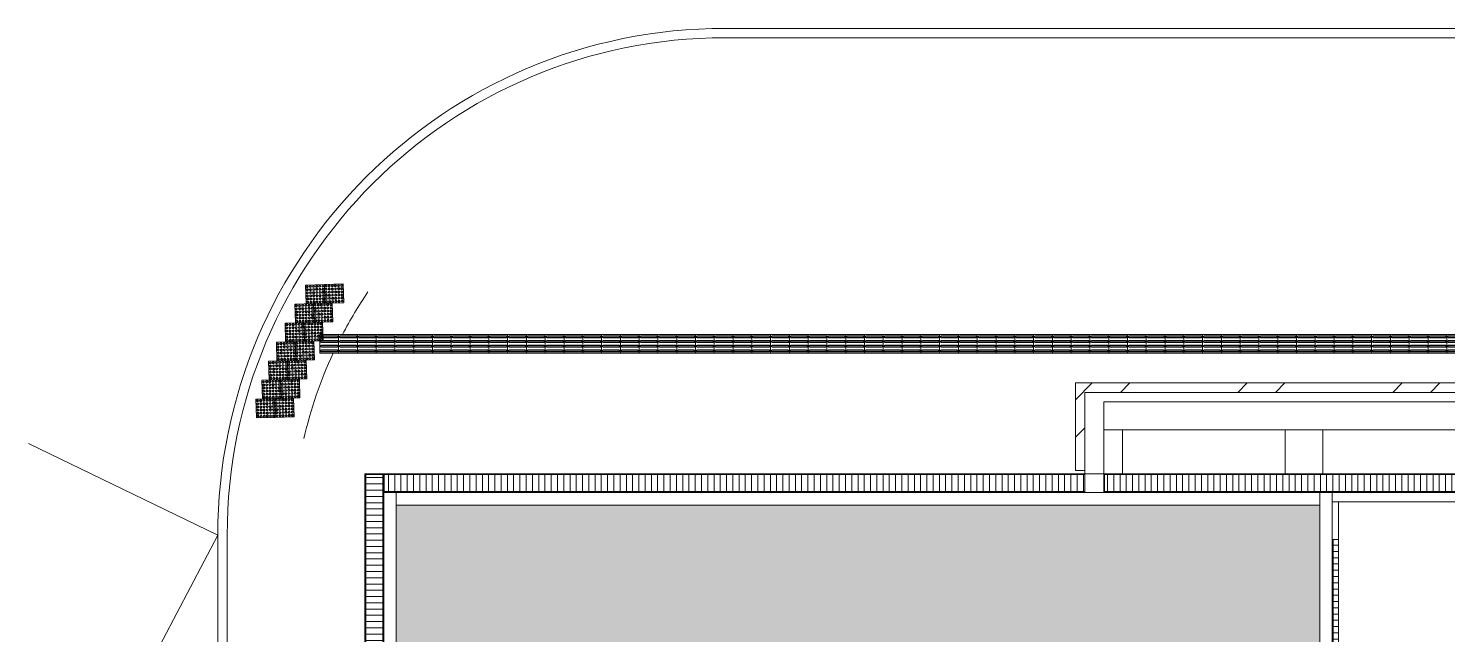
# Model space of a CAD drawing. Header units: millimetres. Extents: x -57519 to 497916, y -349472 to 446842.
# Drawn here: x 431770 to 454438, y 49886 to 59575 of the extents above; entities that cross this region are included whole.
import ezdxf

# ---------------------------------------------------------------- set-up
doc = ezdxf.new("R2010")
doc.units = ezdxf.units.MM
for name, color, linetype, lineweight in [('A-CLNG', 13, 'Continuous', 5), ('A-CLNG-PATT', 13, 'Continuous', 5), ('A-FLOR', 192, 'Continuous', 5), ('A-FLOR-PATT', 8, 'Continuous', 5), ('A-GENM', 13, 'Continuous', 5), ('A-WALL', 113, 'Continuous', 20), ('Q-CASE', 31, 'Continuous', 5)]:
    doc.layers.add(name, color=color, linetype=linetype, lineweight=lineweight)
pattern_1 = [(270, (399805.45, 609.6), (100, 6e-15), [])]

# ---------------------------------------------------------------- blocks, each defined once
blk = doc.blocks.new('DLN-Surface Channel-S1 - 300x150 _WD_-10461004-1_F SINGLE OCCUPANCY DIAGRAM')
at = {"layer": 'Q-CASE'}
h = blk.add_hatch(dxfattribs=at)
h.set_pattern_fill('FP_839', color=256, style=0, pattern_type=2)
h.set_pattern_definition(pattern_1)
h.paths.add_polyline_path([(20414, -135), (20414, 135), (-20414, 135), (-20414, -135), (19531, -135)], flags=0)
for p, q in [((-20424, -150), (-20424, 150)), ((-20414, 150), (-20424, 150)), ((-20414, 150), (-20414, -150)), ((-20414, 140), (-20414, 150)), ((-20414, 150), (20414, 150)), ((-20414, 140), (20414, 140)), ((-20414, -135), (-20414, 135)), ((20414, 135), (-20414, 135)), ((-20414, -135), (20414, -135)), ((-20414, -150), (-20414, -140)), ((20414, -140), (-20414, -140)), ((-16775, -150), (-6425, -150))]:
    blk.add_line(p, q, dxfattribs=at)
blk = doc.blocks.new('DLN-Surface Channel-L1 - 300x200 _WD_-13064000-1_F SINGLE OCCUPANCY DIAGRAM')
at = {"layer": 'Q-CASE'}
h = blk.add_hatch(dxfattribs=at)
h.set_pattern_fill('FP_841', color=256, style=0, pattern_type=2)
h.set_pattern_definition([(270, (399820.45, 0), (-100, -6e-15), [])])
h.paths.add_polyline_path([(-9005, 15), (-3950, 15), (-3950, 285), (-15140, 285), (-15140, 15), (-12945, 15)], flags=0)
h = blk.add_hatch(dxfattribs=at)
h.set_pattern_fill('FP_842', color=256, style=0, pattern_type=2)
h.set_pattern_definition([(0, (399805.45, -85), (0, -100), [])])
h.paths.add_polyline_path([(100, -6445), (100, -3300), (15, -3300), (15, -6445)], flags=0)
h.paths.add_polyline_path([(100, -2700), (100, -750), (15, -750), (15, -2700)], flags=0)
for p, q in [((-15150, 0), (-15150, 300)), ((-15140, 300), (-15150, 300)), ((-15140, 300), (-15140, 0)), ((-15140, 290), (-15140, 300)), ((-15140, 300), (-3950, 300)), ((-15140, 290), (-3950, 290)), ((-3950, 285), (-15140, 285)), ((-15140, 285), (-15140, 15)), ((-15140, 15), (-3950, 15)), ((-15140, 0), (-15140, 10)), ((-15140, 10), (-3950, 10)), ((10, -2700), (10, -750)), ((15, -750), (15, -2700)), ((10, -6445), (10, -3300)), ((15, -3300), (15, -6445)), ((0, -6445), (100, -6445)), ((10, -6445), (0, -6445)), ((300, -6455), (0, -6455)), ((15, -6445), (100, -6445))]:
    blk.add_line(p, q, dxfattribs=at)
blk = doc.blocks.new('DLN-Surface Channel-S1 - 300x150 _WD_-16397748-1_F SINGLE OCCUPANCY DIAGRAM')
at = {"layer": 'Q-CASE'}
h = blk.add_hatch(dxfattribs=at)
h.set_pattern_fill('FP_839', color=256, style=0, pattern_type=2)
h.set_pattern_definition(pattern_1)
h.paths.add_polyline_path([(23440, 135), (23302, 135), (23302, 120), (21300, 120), (21300, -135), (23440, -135), (23440, 120)], flags=0)
h.paths.add_polyline_path([(-5100, -135), (-5100, 135), (-8426, 135), (-8425, -19), (-8411, -32), (-8402, -54), (-8405, -77), (-8423, -100), (-8425, -108), (-8425, -135), (-5539, -135)], flags=0)
h.paths.add_polyline_path([(-8472, -17), (-8475, -17), (-8475, 135), (-23440, 135), (-23440, -135), (-8475, -134), (-8477, -100), (-8490, -87), (-8498, -65), (-8495, -42), (-8482, -23), (-8474, -18)], flags=0)
for p, q in [((-23450, -150), (-23450, 150)), ((-23440, 150), (-23450, 150)), ((-23440, 150), (-23440, -150)), ((-23440, 140), (-23440, 150)), ((-23440, 150), (-23150, 150)), ((-23440, 140), (-8474, 140)), ((-23440, -135), (-23440, 135)), ((-8474, 135), (-23440, 135)), ((-23450, -150), (-23440, -150)), ((-23440, -135), (-8475, -135)), ((-23440, -150), (-23440, -140)), ((-8475, -140), (-23440, -140)), ((-23440, -150), (-8475, -150))]:
    blk.add_line(p, q, dxfattribs=at)
blk = doc.blocks.new('Walls 19 - Walls 19-14348567-1_F SINGLE OCCUPANCY DIAGRAM')
at = {"layer": 'A-WALL', "lineweight": 5}
for p, q in [((49439, 52457), (49439, 53157)), ((52039, 52457), (52039, 53157)), ((52639, 52457), (52639, 53157)), ((48839, 52157), (48839, 52457))]:
    blk.add_line(p, q, dxfattribs=at)
blk = doc.blocks.new('DLN_Tactile - Directional Tiles-V1052-1_F SINGLE OCCUPANCY DIAGRAM')
at = {"layer": 'A-GENM'}
for p, q in [((150, 150), (-150, 150)), ((-150, 150), (-150, -150)), ((-129.5, 125.5), (-129.5, -125.5)), ((-123.5, -125.5), (-123.5, 125.5)), ((-101.5, 125.5), (-101.5, -125.5)), ((-95.5, -125.5), (-95.5, 125.5)), ((-54.5, 125.5), (-54.5, -125.5)), ((-48.5, -125.5), (-48.5, 125.5)), ((-26.5, 125.5), (-26.5, -125.5)), ((-20.5, -125.5), (-20.5, 125.5)), ((20.5, 125.5), (20.5, -125.5)), ((26.5, -125.5), (26.5, 125.5)), ((48.5, 125.5), (48.5, -125.5)), ((54.5, -125.5), (54.5, 125.5)), ((95.5, 125.5), (95.5, -125.5)), ((101.5, -125.5), (101.5, 125.5)), ((123.5, 125.5), (123.5, -125.5)), ((129.5, -125.5), (129.5, 125.5)), ((150, -150), (150, 150)), ((-150, -150), (150, -150))]:
    blk.add_line(p, q, dxfattribs=at)
for centre, radius, start, end in [((-112.5, 125.5), 17, 360, 180), ((-112.5, 125.5), 11, 360, 180), ((-37.5, 125.5), 17, 360, 180), ((-37.5, 125.5), 11, 360, 180), ((37.5, 125.5), 17, 360, 180), ((37.5, 125.5), 11, 360, 180), ((112.5, 125.5), 17, 360, 180), ((112.5, 125.5), 11, 360, 180), ((-112.5, -125.5), 17, 180, 360), ((-112.5, -125.5), 11, 180, 360), ((-37.5, -125.5), 17, 180, 360), ((-37.5, -125.5), 11, 180, 360), ((37.5, -125.5), 17, 180, 360), ((37.5, -125.5), 11, 180, 360), ((112.5, -125.5), 17, 180, 360), ((112.5, -125.5), 11, 180, 360)]:
    blk.add_arc(centre, radius, start, end, dxfattribs=at)
blk = doc.blocks.new('DLN_Tactile - Hazard warning Tiles-V1115-1_F SINGLE OCCUPANCY DIAGRAM')
at = {"layer": 'A-GENM'}
for p, q in [((150, 150), (-150, 150)), ((-150, 150), (-150, -150)), ((150, -150), (150, 150)), ((-150, -150), (150, -150))]:
    blk.add_line(p, q, dxfattribs=at)
for centre, radius in [((-125, 125), 17.5), ((-125, 75), 17.5), ((-125, 25), 17.5), ((-125, 125), 12.5), ((-125, 75), 12.5), ((-125, 25), 12.5), ((-75, 125), 17.5), ((-75, 75), 17.5), ((-75, 25), 17.5), ((-75, 125), 12.5), ((-75, 75), 12.5), ((-75, 25), 12.5), ((-25, 125), 17.5), ((-25, 75), 17.5), ((-25, 25), 17.5), ((-25, 125), 12.5), ((-25, 75), 12.5), ((-25, 25), 12.5), ((25, 125), 17.5), ((25, 75), 17.5), ((25, 25), 17.5), ((25, 125), 12.5), ((25, 75), 12.5), ((25, 25), 12.5), ((75, 125), 17.5), ((75, 75), 17.5), ((75, 25), 17.5), ((75, 125), 12.5), ((75, 75), 12.5), ((75, 25), 12.5), ((125, 125), 17.5), ((125, 75), 17.5), ((125, 25), 17.5), ((125, 125), 12.5), ((125, 75), 12.5), ((125, 25), 12.5), ((-125, -25), 17.5), ((-125, -75), 17.5), ((-125, -125), 17.5), ((-125, -25), 12.5), ((-125, -75), 12.5), ((-125, -125), 12.5), ((-75, -25), 17.5), ((-75, -75), 17.5), ((-75, -125), 17.5), ((-75, -25), 12.5), ((-75, -75), 12.5), ((-75, -125), 12.5), ((-25, -25), 17.5), ((-25, -75), 17.5), ((-25, -125), 17.5), ((-25, -25), 12.5), ((-25, -75), 12.5), ((-25, -125), 12.5), ((25, -25), 17.5), ((25, -75), 17.5), ((25, -125), 17.5), ((25, -25), 12.5), ((25, -75), 12.5), ((25, -125), 12.5), ((75, -25), 17.5), ((75, -75), 17.5), ((75, -125), 17.5), ((75, -25), 12.5), ((75, -75), 12.5), ((75, -125), 12.5), ((125, -25), 17.5), ((125, -75), 17.5), ((125, -125), 17.5), ((125, -25), 12.5), ((125, -75), 12.5), ((125, -125), 12.5)]:
    blk.add_circle(centre, radius, dxfattribs=at)

msp = doc.modelspace()

# ---------------------------------------------------------------- hatches: boundary and pattern name
at = {"layer": 'A-CLNG-PATT'}
h = msp.add_hatch(dxfattribs=at)
h.set_pattern_fill('FP_845', color=256, style=0, pattern_type=2)
h.set_pattern_definition([(45, (399805.4, 0), (-1237.437, 1237.437), []), (45, (399805.4, 1875), (-1237.437, 1237.437), [])])
h.paths.add_polyline_path([(490244.7, 52507.5), (490244.7, 53907.5), (448494.7, 53907.5), (448494.7, 52507.5), (448644.7, 52507.5), (448644.7, 53757.5), (490094.7, 53757.5), (490094.7, 52507.5)], flags=0)
at = {"layer": 'A-FLOR-PATT'}
h = msp.add_hatch(dxfattribs=at)
h.set_pattern_fill('FP_844', color=256, style=0, pattern_type=2)
h.set_pattern_definition([(90, (445044.74, 48863.74), (-179.605, 179.605), [47.625, -311.585]), (45, (445044.74, 48863.74), (-179.605, 179.605), [47.625, -206.375]), (135, (445044.74, 48863.74), (-179.605, -179.605), [47.625, -206.375])])
h.paths.add_polyline_path([(439844.7, 45720), (439844.7, 49607.5), (452394.7, 49607.5), (452394.7, 51957.5), (437644.7, 51957.5), (437644.7, 45720), (439649.8, 45720)], flags=0)

# ---------------------------------------------------------------- linework, layer by layer
at = {"layer": 'A-CLNG'}
for p, q in [((490244.7, 53907.5), (448494.7, 53907.5)), ((448494.7, 53907.5), (448494.7, 52507.5)), ((448494.7, 52507.5), (448644.7, 52507.5))]:
    msp.add_line(p, q, dxfattribs=at)
at = {"layer": 'A-FLOR'}
for p, q in [((442894.8, 59575.3), (486681.7, 59575.3)), ((442894.8, 59425.3), (486681.7, 59425.3)), ((431769.7, 52938), (434794.8, 51475.3)), ((437144.7, 52457.4), (437144.7, 37482.5)), ((448644.7, 52457.4), (437144.7, 52457.4)), ((448644.7, 52457.5), (448644.7, 52157.5)), ((452694.7, 52007.5), (452594.7, 52007.5)), ((452694.7, 52007.5), (452694.7, 45707.5)), ((462944.7, 52007.5), (452694.7, 52007.5)), ((434794.8, 51475.3), (431769.7, 45724.7)), ((434794.8, 51475.3), (434794.7, 41195.8)), ((434944.4, 5557.5), (434944.8, 51475.3)), ((452594.7, 51407.5), (452694.7, 51407.5))]:
    msp.add_line(p, q, dxfattribs=at)
at = {"layer": 'A-FLOR', "color": 253}
for p, q in [((489794.7, 53757.5), (448644.7, 53757.5)), ((448944.7, 53157.5), (489794.7, 53157.5))]:
    msp.add_line(p, q, dxfattribs=at)
at = {"layer": 'A-FLOR'}
for radius, start, end in [(8100, 90, 179.99955), (7950, 90, 179.99955), (6900, 145.71476, 152.29722), (6900, 155.07988, 167.05862)]:
    msp.add_arc((442894.8, 51475.3), radius, start, end, dxfattribs=at)
at = {"layer": 'A-WALL', "color": 253, "lineweight": 5}
for p, q in [((448644.7, 53757.5), (490094.7, 53757.5)), ((448644.7, 52457.5), (448644.7, 53757.5)), ((489794.7, 53607.5), (448944.7, 53607.5)), ((448944.7, 53607.5), (448944.7, 52457.5)), ((448944.7, 52457.5), (448644.7, 52457.5)), ((437444.7, 45707.5), (437444.7, 52157.5)), ((437644.7, 52157.5), (437444.7, 52157.5)), ((437644.7, 52157.5), (437644.7, 45707.5)), ((437644.7, 52157.5), (452394.7, 52157.5)), ((452394.7, 45707.5), (452394.7, 52157.5)), ((452594.7, 52157.5), (452394.7, 52157.5)), ((452594.7, 52157.5), (452594.7, 45707.5)), ((452394.7, 51957.5), (437644.7, 51957.5))]:
    msp.add_line(p, q, dxfattribs=at)

# ---------------------------------------------------------------- block references
at = {"layer": 'A-GENM'}
for name, p, rotation in [('DLN_Tactile - Hazard warning Tiles-V1115-1_F SINGLE OCCUPANCY DIAGRAM', (436352, 55327.3), 1.710263324834661), ('DLN_Tactile - Hazard warning Tiles-V1115-1_F SINGLE OCCUPANCY DIAGRAM', (436651.9, 55336.2), 1.710263324836366), ('DLN_Tactile - Hazard warning Tiles-V1115-1_F SINGLE OCCUPANCY DIAGRAM', (436179, 55022), 1.710263324834661), ('DLN_Tactile - Hazard warning Tiles-V1115-1_F SINGLE OCCUPANCY DIAGRAM', (436478.8, 55030.9), 1.710263324836366), ('DLN_Tactile - Hazard warning Tiles-V1115-1_F SINGLE OCCUPANCY DIAGRAM', (436023.7, 54717.2), 1.710263324834661), ('DLN_Tactile - Hazard warning Tiles-V1115-1_F SINGLE OCCUPANCY DIAGRAM', (436323.5, 54726.2), 1.710263324836366), ('DLN_Tactile - Directional Tiles-V1052-1_F SINGLE OCCUPANCY DIAGRAM', (436574.7, 54532.5), 90.00000000000017), ('DLN_Tactile - Directional Tiles-V1052-1_F SINGLE OCCUPANCY DIAGRAM', (436874.7, 54532.5), 90.00000000000017), ('DLN_Tactile - Directional Tiles-V1052-1_F SINGLE OCCUPANCY DIAGRAM', (437174.7, 54532.5), 90.00000000000017), ('DLN_Tactile - Directional Tiles-V1052-1_F SINGLE OCCUPANCY DIAGRAM', (437474.7, 54532.5), 90.00000000000017), ('DLN_Tactile - Directional Tiles-V1052-1_F SINGLE OCCUPANCY DIAGRAM', (437774.7, 54532.5), 90.00000000000017), ('DLN_Tactile - Directional Tiles-V1052-1_F SINGLE OCCUPANCY DIAGRAM', (438074.7, 54532.5), 90.00000000000017), ('DLN_Tactile - Directional Tiles-V1052-1_F SINGLE OCCUPANCY DIAGRAM', (438374.7, 54532.5), 90.00000000000017), ('DLN_Tactile - Directional Tiles-V1052-1_F SINGLE OCCUPANCY DIAGRAM', (438674.7, 54532.5), 90.00000000000017), ('DLN_Tactile - Directional Tiles-V1052-1_F SINGLE OCCUPANCY DIAGRAM', (438974.7, 54532.5), 90.00000000000017), ('DLN_Tactile - Directional Tiles-V1052-1_F SINGLE OCCUPANCY DIAGRAM', (439274.7, 54532.5), 90.00000000000017), ('DLN_Tactile - Directional Tiles-V1052-1_F SINGLE OCCUPANCY DIAGRAM', (439574.7, 54532.5), 90.00000000000017), ('DLN_Tactile - Directional Tiles-V1052-1_F SINGLE OCCUPANCY DIAGRAM', (439874.7, 54532.5), 90.00000000000017), ('DLN_Tactile - Directional Tiles-V1052-1_F SINGLE OCCUPANCY DIAGRAM', (440174.7, 54532.5), 90.00000000000017), ('DLN_Tactile - Directional Tiles-V1052-1_F SINGLE OCCUPANCY DIAGRAM', (440474.7, 54532.5), 90.00000000000017), ('DLN_Tactile - Directional Tiles-V1052-1_F SINGLE OCCUPANCY DIAGRAM', (440774.7, 54532.5), 90.00000000000017), ('DLN_Tactile - Directional Tiles-V1052-1_F SINGLE OCCUPANCY DIAGRAM', (441074.7, 54532.5), 90.00000000000017), ('DLN_Tactile - Directional Tiles-V1052-1_F SINGLE OCCUPANCY DIAGRAM', (441374.7, 54532.5), 90.00000000000017), ('DLN_Tactile - Directional Tiles-V1052-1_F SINGLE OCCUPANCY DIAGRAM', (441674.7, 54532.5), 90.00000000000017), ('DLN_Tactile - Directional Tiles-V1052-1_F SINGLE OCCUPANCY DIAGRAM', (441974.7, 54532.5), 90.00000000000017), ('DLN_Tactile - Directional Tiles-V1052-1_F SINGLE OCCUPANCY DIAGRAM', (442274.7, 54532.5), 90.00000000000017), ('DLN_Tactile - Directional Tiles-V1052-1_F SINGLE OCCUPANCY DIAGRAM', (442574.7, 54532.5), 90.00000000000017), ('DLN_Tactile - Directional Tiles-V1052-1_F SINGLE OCCUPANCY DIAGRAM', (442874.7, 54532.5), 90.00000000000017), ('DLN_Tactile - Directional Tiles-V1052-1_F SINGLE OCCUPANCY DIAGRAM', (443174.7, 54532.5), 90.00000000000017), ('DLN_Tactile - Directional Tiles-V1052-1_F SINGLE OCCUPANCY DIAGRAM', (443474.7, 54532.5), 90.00000000000017), ('DLN_Tactile - Directional Tiles-V1052-1_F SINGLE OCCUPANCY DIAGRAM', (443774.7, 54532.5), 90.00000000000017), ('DLN_Tactile - Directional Tiles-V1052-1_F SINGLE OCCUPANCY DIAGRAM', (444074.7, 54532.5), 90.00000000000017), ('DLN_Tactile - Directional Tiles-V1052-1_F SINGLE OCCUPANCY DIAGRAM', (444374.7, 54532.5), 90.00000000000017), ('DLN_Tactile - Directional Tiles-V1052-1_F SINGLE OCCUPANCY DIAGRAM', (444674.7, 54532.5), 90.00000000000017), ('DLN_Tactile - Directional Tiles-V1052-1_F SINGLE OCCUPANCY DIAGRAM', (444974.7, 54532.5), 90.00000000000017), ('DLN_Tactile - Directional Tiles-V1052-1_F SINGLE OCCUPANCY DIAGRAM', (445274.7, 54532.5), 90.00000000000017), ('DLN_Tactile - Directional Tiles-V1052-1_F SINGLE OCCUPANCY DIAGRAM', (445574.7, 54532.5), 90.00000000000017), ('DLN_Tactile - Directional Tiles-V1052-1_F SINGLE OCCUPANCY DIAGRAM', (445874.7, 54532.5), 90.00000000000017), ('DLN_Tactile - Directional Tiles-V1052-1_F SINGLE OCCUPANCY DIAGRAM', (446174.7, 54532.5), 90.00000000000017), ('DLN_Tactile - Directional Tiles-V1052-1_F SINGLE OCCUPANCY DIAGRAM', (446474.7, 54532.5), 90.00000000000017), ('DLN_Tactile - Directional Tiles-V1052-1_F SINGLE OCCUPANCY DIAGRAM', (446774.7, 54532.5), 90.00000000000017), ('DLN_Tactile - Directional Tiles-V1052-1_F SINGLE OCCUPANCY DIAGRAM', (447074.7, 54532.5), 90.00000000000017), ('DLN_Tactile - Directional Tiles-V1052-1_F SINGLE OCCUPANCY DIAGRAM', (447374.7, 54532.5), 90.00000000000017), ('DLN_Tactile - Directional Tiles-V1052-1_F SINGLE OCCUPANCY DIAGRAM', (447674.7, 54532.5), 90.00000000000017), ('DLN_Tactile - Directional Tiles-V1052-1_F SINGLE OCCUPANCY DIAGRAM', (447974.7, 54532.5), 90.00000000000017), ('DLN_Tactile - Directional Tiles-V1052-1_F SINGLE OCCUPANCY DIAGRAM', (448274.7, 54532.5), 90.00000000000017), ('DLN_Tactile - Directional Tiles-V1052-1_F SINGLE OCCUPANCY DIAGRAM', (448574.7, 54532.5), 90.00000000000017), ('DLN_Tactile - Directional Tiles-V1052-1_F SINGLE OCCUPANCY DIAGRAM', (448874.7, 54532.5), 90.00000000000017), ('DLN_Tactile - Directional Tiles-V1052-1_F SINGLE OCCUPANCY DIAGRAM', (449174.7, 54532.5), 90.00000000000017), ('DLN_Tactile - Directional Tiles-V1052-1_F SINGLE OCCUPANCY DIAGRAM', (449474.7, 54532.5), 90.00000000000017), ('DLN_Tactile - Directional Tiles-V1052-1_F SINGLE OCCUPANCY DIAGRAM', (449774.7, 54532.5), 90.00000000000017), ('DLN_Tactile - Directional Tiles-V1052-1_F SINGLE OCCUPANCY DIAGRAM', (450074.7, 54532.5), 90.00000000000017), ('DLN_Tactile - Directional Tiles-V1052-1_F SINGLE OCCUPANCY DIAGRAM', (450374.7, 54532.5), 90.00000000000017), ('DLN_Tactile - Directional Tiles-V1052-1_F SINGLE OCCUPANCY DIAGRAM', (450674.7, 54532.5), 90.00000000000017), ('DLN_Tactile - Directional Tiles-V1052-1_F SINGLE OCCUPANCY DIAGRAM', (450974.7, 54532.5), 90.00000000000017), ('DLN_Tactile - Directional Tiles-V1052-1_F SINGLE OCCUPANCY DIAGRAM', (451274.7, 54532.5), 90.00000000000017), ('DLN_Tactile - Directional Tiles-V1052-1_F SINGLE OCCUPANCY DIAGRAM', (451574.7, 54532.5), 90.00000000000017), ('DLN_Tactile - Directional Tiles-V1052-1_F SINGLE OCCUPANCY DIAGRAM', (451874.7, 54532.5), 90.00000000000017), ('DLN_Tactile - Directional Tiles-V1052-1_F SINGLE OCCUPANCY DIAGRAM', (452174.7, 54532.5), 90.00000000000017), ('DLN_Tactile - Directional Tiles-V1052-1_F SINGLE OCCUPANCY DIAGRAM', (452474.7, 54532.5), 90.00000000000017), ('DLN_Tactile - Directional Tiles-V1052-1_F SINGLE OCCUPANCY DIAGRAM', (452774.7, 54532.5), 90.00000000000017), ('DLN_Tactile - Directional Tiles-V1052-1_F SINGLE OCCUPANCY DIAGRAM', (453074.7, 54532.5), 90.00000000000017), ('DLN_Tactile - Directional Tiles-V1052-1_F SINGLE OCCUPANCY DIAGRAM', (453374.7, 54532.5), 90.00000000000017), ('DLN_Tactile - Directional Tiles-V1052-1_F SINGLE OCCUPANCY DIAGRAM', (453674.7, 54532.5), 90.00000000000017), ('DLN_Tactile - Directional Tiles-V1052-1_F SINGLE OCCUPANCY DIAGRAM', (453974.7, 54532.5), 90.00000000000017), ('DLN_Tactile - Directional Tiles-V1052-1_F SINGLE OCCUPANCY DIAGRAM', (454274.7, 54532.5), 90.00000000000017), ('DLN_Tactile - Directional Tiles-V1052-1_F SINGLE OCCUPANCY DIAGRAM', (454574.7, 54532.5), 90.00000000000017), ('DLN_Tactile - Hazard warning Tiles-V1115-1_F SINGLE OCCUPANCY DIAGRAM', (435884.9, 54412.9), 1.710263324834661), ('DLN_Tactile - Hazard warning Tiles-V1115-1_F SINGLE OCCUPANCY DIAGRAM', (436184.8, 54421.9), 1.710263324836366), ('DLN_Tactile - Hazard warning Tiles-V1115-1_F SINGLE OCCUPANCY DIAGRAM', (435761.7, 54109.1), 1.710263324834661), ('DLN_Tactile - Hazard warning Tiles-V1115-1_F SINGLE OCCUPANCY DIAGRAM', (436061.5, 54118.1), 1.710263324836366), ('DLN_Tactile - Hazard warning Tiles-V1115-1_F SINGLE OCCUPANCY DIAGRAM', (435653.1, 53805.7), 1.710263324834661), ('DLN_Tactile - Hazard warning Tiles-V1115-1_F SINGLE OCCUPANCY DIAGRAM', (435953, 53814.7), 1.710263324836366), ('DLN_Tactile - Hazard warning Tiles-V1115-1_F SINGLE OCCUPANCY DIAGRAM', (435558.7, 53502.8), 1.710263324834661), ('DLN_Tactile - Hazard warning Tiles-V1115-1_F SINGLE OCCUPANCY DIAGRAM', (435858.5, 53511.7), 1.710263324836366)]:
    msp.add_blockref(name, p, dxfattribs=dict(at, rotation=rotation))
at = {"layer": 'A-WALL', "lineweight": 5}
msp.add_blockref('Walls 19 - Walls 19-14348567-1_F SINGLE OCCUPANCY DIAGRAM', (399805.4, 0), dxfattribs=at)
at = {"layer": 'Q-CASE', "rotation": 270.0000000000001}
msp.add_blockref('DLN-Surface Channel-S1 - 300x150 _WD_-16397748-1_F SINGLE OCCUPANCY DIAGRAM', (437294.7, 29007.4), dxfattribs=at)
at = {"layer": 'Q-CASE'}
for name, p in [('DLN-Surface Channel-L1 - 300x200 _WD_-13064000-1_F SINGLE OCCUPANCY DIAGRAM', (452594.7, 52157.5)), ('DLN-Surface Channel-S1 - 300x150 _WD_-10461004-1_F SINGLE OCCUPANCY DIAGRAM', (469369.7, 52307.5))]:
    msp.add_blockref(name, p, dxfattribs=at)

doc.saveas('drawing.dxf')
